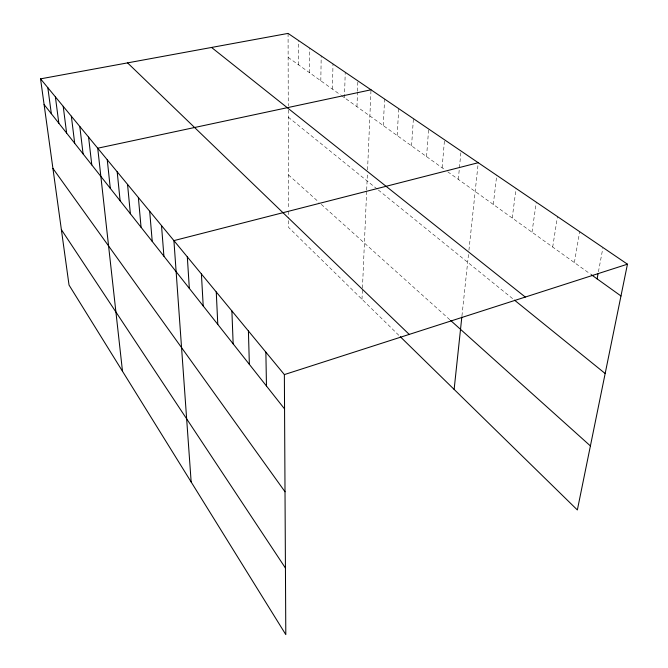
<?xml version="1.0" encoding="UTF-8"?>
<svg xmlns="http://www.w3.org/2000/svg" width="668" height="668" viewBox="0 0 668 668"><rect width="100%" height="100%" fill="white"/><g stroke="black" fill="none" stroke-linecap="round" stroke-linejoin="round"><path stroke-width="0.5" stroke-dasharray="3.34 2.5" d="M298.679 64.921L298.755 40.665M309.56 72.728L309.785 48.163M320.815 80.795L321.199 55.92M332.455 89.136L332.998 63.953M344.496 97.77L345.222 72.261M356.962 106.713L357.48 92.242M357.514 91.207L357.881 80.87M361.989 299.256L362.423 289.085M362.465 288.067L366.649 191.015M366.69 190.004L367.383 173.872M367.559 169.847L371.007 89.796M383.265 125.567L384.609 99.048M397.151 135.529L398.738 108.659M411.571 145.858L413.409 118.637M426.551 156.596L428.656 128.999M442.116 167.76L444.521 139.787M458.315 179.375L461.037 151.018M461.947 315.88L468.502 254.283M468.928 250.291L478.238 162.716M493.301 204.45L496.733 175.3M512.222 218.019L516.063 188.443M531.995 232.197L536.287 202.195M552.695 247.035L557.463 216.599M574.371 262.574L579.665 231.696M598.428 271.801L602.778 248.546M288.133 57.364L340.48 94.889M341.281 95.466L444.546 169.505M447.785 171.826L590.37 274.047M288.292 117.176L377.52 189.353M378.322 190.004L513.684 299.498M288.434 174.874L318.953 202.262M321.275 204.35L449.831 319.747M398.796 335.269L288.568 227.421L288.543 217.334M288.075 33.4L288.259 105.886M288.267 109.986L288.526 209.234M288.526 211.272L288.543 216.323"/><path stroke-width="1" d="M454.131 389.402L461.839 316.916M597.109 278.873L598.052 273.822M40.548 78.857L284.368 374.589L285.804 634.6L69.029 285.061L40.548 78.857L288.075 33.4L627.452 264.186L577.352 509.96L400.249 336.689M284.368 374.589L627.452 264.186M478.238 162.716L173.914 240.614L191.157 481.979M371.007 89.796L97.728 148.213L122.494 371.266M591.213 274.648L620.973 295.982M211.547 47.453L525.298 297.06M514.469 300.132L605.166 373.504M450.599 320.431L590.403 445.923M127.563 62.875L409.225 334.409M44.096 104.559L284.56 408.925M52.914 168.411L285.019 491.765M61.372 229.633L285.436 568.042M47.829 87.683L51.336 113.727M55.377 96.843L58.842 123.221M63.209 106.337L66.625 133.066M71.342 116.207L74.699 143.286M79.793 126.452L83.082 153.899M88.585 137.115L91.792 164.929M107.256 159.761L110.295 188.351M117.184 171.81L120.123 200.784M127.546 184.376L130.369 213.76M138.368 197.503L141.065 227.295M149.682 211.222L152.229 241.432M161.514 225.575L163.911 256.211M187.316 256.871L189.336 288.401M201.41 273.972L203.206 305.952M216.257 291.966L217.793 324.414M231.896 310.946L233.157 343.861M248.412 330.977L249.356 364.369M265.872 352.153L266.465 386.02"/></g></svg>
